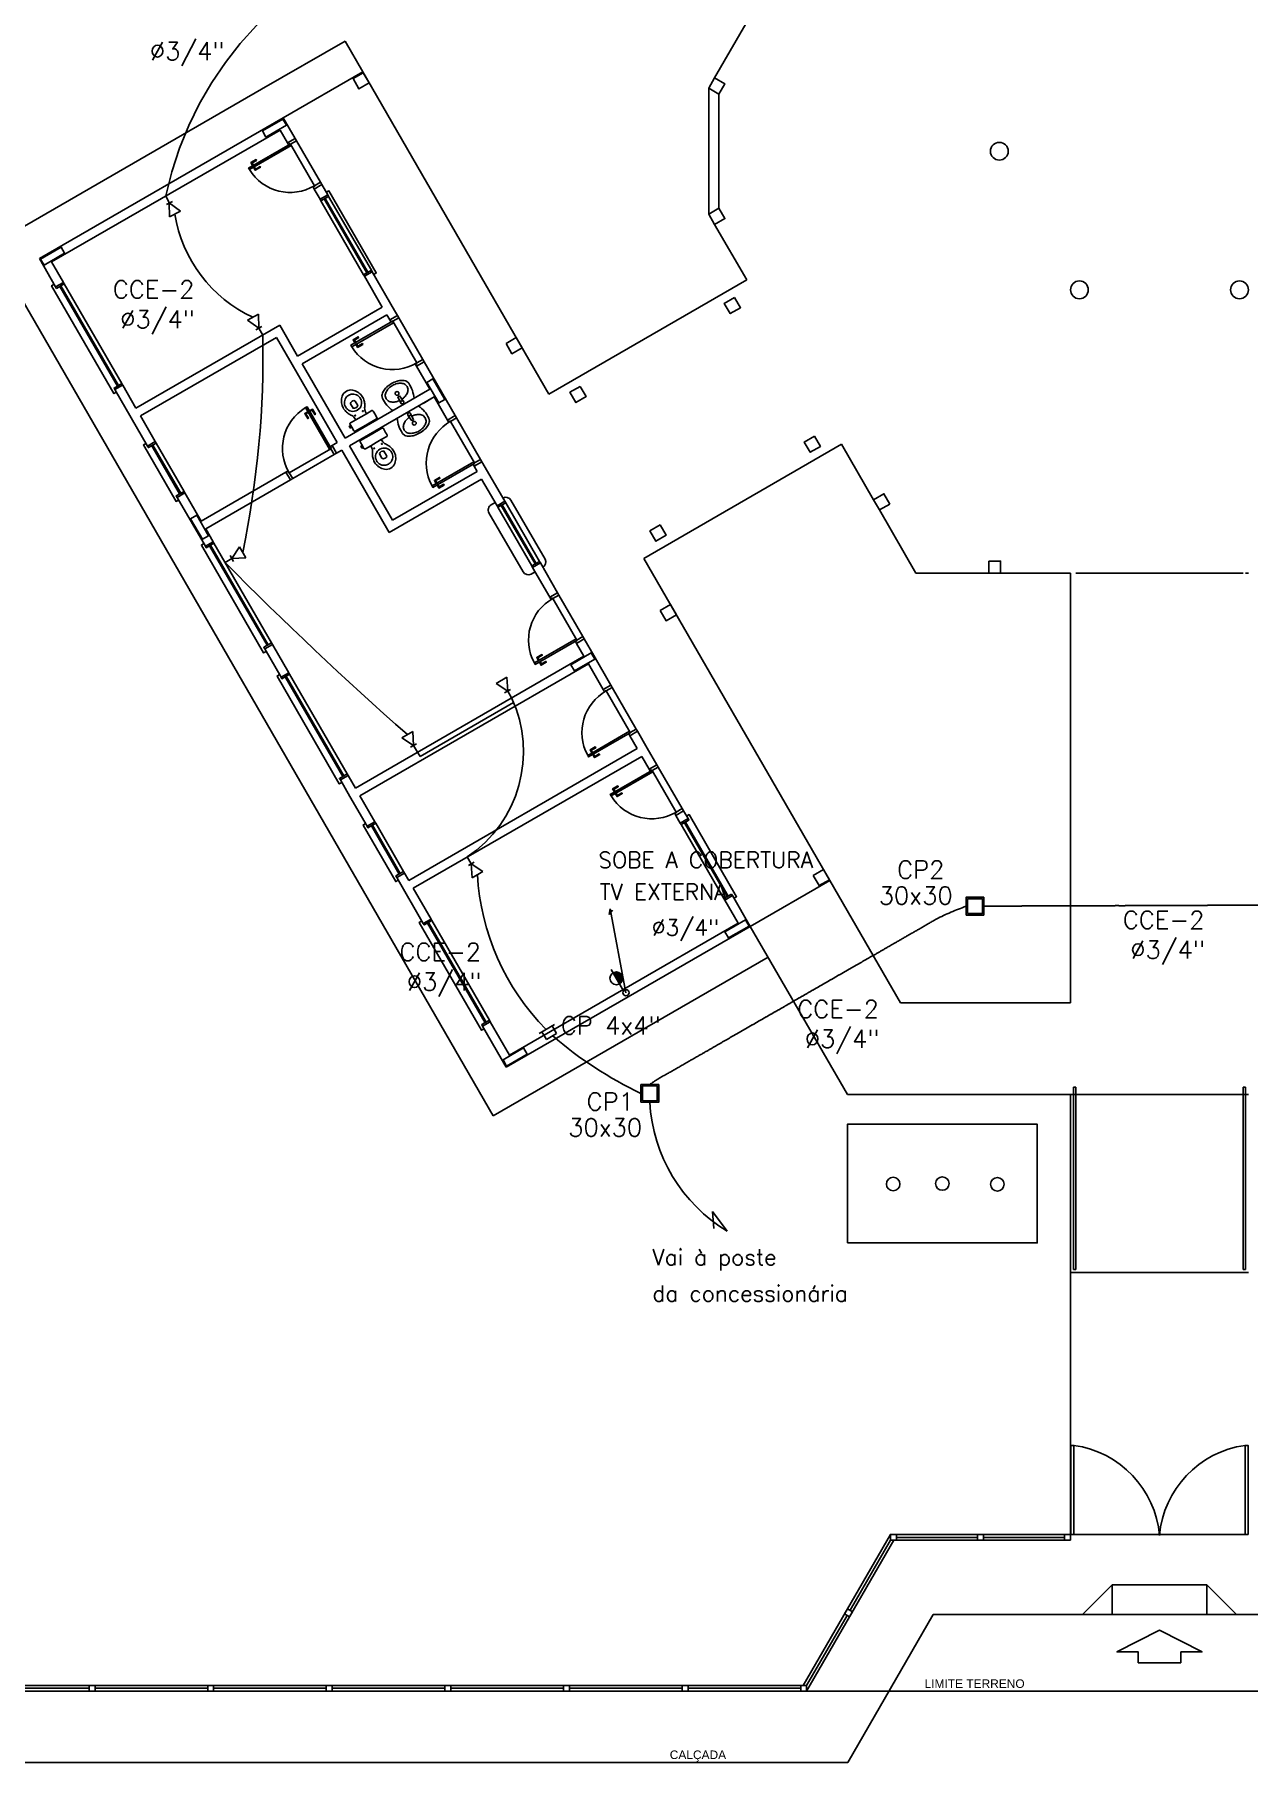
# Model space of a CAD drawing. Extents: x 175 to 700, y 53 to 250.
# Drawn here: x 312.19 to 332.66, y 79.26 to 108.41 of the extents above; entities that cross this region are included whole.
import ezdxf

# ---------------------------------------------------------------- set-up
doc = ezdxf.new("R2010")
doc.units = 0
doc.header["$LTSCALE"] = 2
doc.linetypes.add('TRACEJADO_G', pattern=[0.375, 0.25, -0.125])
doc.linetypes.add('TRACEJADO_P', pattern=[0.1875, 0.125, -0.0625])
doc.layers.get('0').update_dxf_attribs({"linetype": 'CONTINUOUS'})
for name, color, linetype in [('A-JANEL', 3, 'CONTINUOUS'), ('A-PARED', 5, 'CONTINUOUS'), ('A-PARED-PISOS', 2, 'CONTINUOUS'), ('A-PAREDE', 5, 'CONTINUOUS'), ('A-PISOS', 2, 'CONTINUOUS'), ('A-PISOS-CTEL', 2, 'TRACEJADO_G'), ('A-PISOS-NIVEL', 1, 'CONTINUOUS'), ('A-PORTA', 3, 'CONTINUOUS'), ('A-SOLEIRA', 1, 'CONTINUOUS'), ('AR-PIS', 1, 'CONTINUOUS'), ('ARQ-ALV-CORTE', 5, 'CONTINUOUS'), ('ARQ-EQP-VISTA', 1, 'CONTINUOUS'), ('ARQ-ESQ-VISTA1', 2, 'CONTINUOUS'), ('ARQ-PIS-VISTA', 8, 'CONTINUOUS'), ('ARQ-SMB-1_100', 1, 'CONTINUOUS'), ('ARQ-TXT-1_075', 2, 'CONTINUOUS'), ('CIRC', 2, 'CONTINUOUS'), ('ESP', 1, 'CONTINUOUS'), ('FONE', 4, 'CONTINUOUS'), ('PORTAL_VTA_DIST', 2, 'CONTINUOUS'), ('PORTAL_VTA_PROX', 1, 'CONTINUOUS'), ('TV', 2, 'CONTINUOUS')]:
    doc.layers.add(name, color=color, linetype=linetype)
doc.layers.add('P-SIMBOL', color=5, linetype='CONTINUOUS', lineweight=20)
doc.styles.add('ESC-50-A20', font='arial.ttf', dxfattribs={"height": 0.1})
doc.styles.add('TEXTO', font='romans.shx', dxfattribs={"height": 0.1})

# ---------------------------------------------------------------- blocks, each defined once
blk = doc.blocks.new('A$C4AD95B89')
at = {"layer": 'FONE'}
for p, q in [((0.133, 0.105), (0, 0.105)), ((0.133, 0.105), (0.343, 0.21)), ((0.133, 0.051), (0.133, 0.165)), ((0.133, 0.105), (0.343, 0)), ((0.343, 0), (0.343, 0.21))]:
    blk.add_line(p, q, dxfattribs=at)
blk = doc.blocks.new('*X12')
at = {"color": 0}
for p, q in [((19.2, 48.503), (19.347, 48.65)), ((19.204, 48.535), (19.315, 48.646)), ((19.226, 48.5), (19.374, 48.648)), ((19.228, 48.587), (19.263, 48.622)), ((19.254, 48.5), (19.397, 48.643)), ((19.282, 48.5), (19.417, 48.634)), ((19.311, 48.5), (19.435, 48.624)), ((19.339, 48.5), (19.45, 48.611)), ((19.367, 48.5), (19.464, 48.597)), ((19.395, 48.5), (19.476, 48.581)), ((19.424, 48.5), (19.486, 48.563)), ((19.452, 48.5), (19.494, 48.542)), ((19.48, 48.5), (19.499, 48.519))]:
    blk.add_line(p, q, dxfattribs=at)
blk = doc.blocks.new('TVCOL')
blk.add_line((0.58, 0), (0, 0))
blk.add_circle((0.34, 0), 0.15)
blk.add_blockref('*X12', (-19.01, -48.5))
blk = doc.blocks.new('A$C354573FD')
at = {"layer": 'TV', "xscale": -0.72, "yscale": 0.72, "zscale": 0.72, "rotation": 180}
blk.add_blockref('TVCOL', (0, 0.108), dxfattribs=at)

msp = doc.modelspace()

# ---------------------------------------------------------------- linework, layer by layer
at = {"color": 251}
for points in [[(326.721, 83.01), (326.621, 83.01), (326.621, 83.11), (326.721, 83.11)], [(328.19, 83.01), (328.09, 83.01), (328.09, 83.11), (328.19, 83.11)], [(329.658, 83.01), (329.558, 83.01), (329.558, 83.11), (329.658, 83.11)], [(325.983, 81.805), (325.933, 81.718), (325.846, 81.768), (325.896, 81.855)], [(313.208, 80.463), (313.108, 80.463), (313.108, 80.563), (313.208, 80.563)], [(315.208, 80.463), (315.108, 80.463), (315.108, 80.563), (315.208, 80.563)], [(317.208, 80.463), (317.108, 80.463), (317.108, 80.563), (317.208, 80.563)], [(319.208, 80.463), (319.108, 80.463), (319.108, 80.563), (319.208, 80.563)], [(321.208, 80.463), (321.108, 80.463), (321.108, 80.563), (321.208, 80.563)], [(323.208, 80.463), (323.108, 80.463), (323.108, 80.563), (323.208, 80.563)], [(325.208, 80.463), (325.108, 80.463), (325.108, 80.563), (325.208, 80.563)]]:
    msp.add_lwpolyline(points, close=True, dxfattribs=at)
at = {"layer": 'A-JANEL', "color": 251}
for p, q in [((317.883, 104.408), (317.753, 104.333)), ((317.883, 104.408), (317.753, 104.333)), ((320.718, 99.497), (320.588, 99.422)), ((320.718, 99.497), (320.588, 99.422)), ((323.958, 93.886), (323.828, 93.811))]:
    msp.add_line(p, q, dxfattribs=at)
at = {"layer": 'A-PARED', "color": 251}
for p, q in [((312.269, 104.631), (316.383, 107.006)), ((316.583, 106.659), (316.383, 107.006)), ((312.474, 104.576), (316.328, 106.801)), ((316.453, 106.584), (316.328, 106.801)), ((316.453, 106.584), (316.583, 106.659)), ((316.453, 106.584), (316.583, 106.659)), ((316.903, 105.805), (317.033, 105.88)), ((316.903, 105.805), (317.033, 105.88)), ((317.133, 105.707), (317.033, 105.88)), ((317.003, 105.632), (316.903, 105.805)), ((317.003, 105.632), (317.133, 105.707)), ((312.269, 104.631), (312.544, 104.154)), ((312.474, 104.576), (312.674, 104.229)), ((318.258, 103.758), (317.883, 104.408)), ((318.053, 103.813), (317.753, 104.333)), ((316.324, 103.508), (313.899, 102.108)), ((316.324, 103.508), (316.624, 102.988)), ((316.269, 103.303), (313.974, 101.978)), ((316.269, 103.303), (316.531, 102.848)), ((316.531, 102.848), (317.294, 101.527)), ((313.544, 102.422), (314.094, 101.47, -0.848)), ((313.675, 102.496, 1.89), (313.899, 102.108)), ((313.974, 101.978), (314.224, 101.545)), ((317.499, 101.473), (318.224, 100.217)), ((317.369, 101.398), (318.169, 100.012)), ((319.603, 101.128), (319.733, 101.203)), ((319.603, 101.128), (319.733, 101.203)), ((320.118, 100.537), (319.733, 101.203)), ((316.428, 101.027), (314.999, 100.202)), ((316.503, 100.898), (315.074, 100.073)), ((316.428, 101.027), (316.503, 100.898)), ((318.169, 100.012), (319.728, 100.912)), ((318.224, 100.217), (319.653, 101.042)), ((319.541, 100.804), (319.728, 100.912)), ((319.988, 100.462), (319.728, 100.912)), ((314.594, 100.604, -0.848), (315.07, 99.779)), ((314.724, 100.679, -0.848), (314.999, 100.202)), ((319.988, 100.462), (320.118, 100.537)), ((315.074, 100.073), (315.199, 99.856)), ((320.878, 98.92), (320.588, 99.422)), ((321.008, 98.995), (320.718, 99.497)), ((320.878, 98.92), (321.008, 98.995)), ((321.328, 98.141), (321.458, 98.216)), ((321.453, 97.924), (321.328, 98.141)), ((321.62, 97.934), (321.458, 98.216)), ((317.599, 95.699), (321.453, 97.924)), ((317.674, 95.569), (321.528, 97.794)), ((321.528, 97.794), (321.778, 97.361)), ((321.62, 97.934), (321.908, 97.436)), ((321.778, 97.361), (321.908, 97.436)), ((322.228, 96.582), (322.358, 96.657)), ((322.228, 96.582), (322.353, 96.365)), ((322.358, 96.657), (322.52, 96.375)), ((318.499, 94.14), (322.353, 96.365)), ((318.574, 94.01), (322.428, 96.235)), ((322.553, 96.019), (322.428, 96.235)), ((322.683, 96.094), (322.52, 96.375)), ((317.475, 95.913), (317.599, 95.699)), ((322.553, 96.019), (322.683, 96.094)), ((317.345, 95.838), (317.506, 95.559)), ((317.506, 95.559), (317.796, 95.057, 0.728)), ((317.674, 95.569), (317.926, 95.132, 0.728)), ((323.003, 95.239), (323.133, 95.314)), ((323.078, 95.11), (323.003, 95.239)), ((323.208, 95.185), (323.133, 95.314)), ((318.296, 94.191, 0.728), (318.744, 93.416)), ((318.426, 94.266, 0.728), (318.499, 94.14)), ((318.574, 94.01), (318.874, 93.491)), ((324.258, 93.366), (323.958, 93.886)), ((324.053, 93.421), (323.828, 93.811)), ((324.258, 93.366), (320.144, 90.991)), ((324.053, 93.421), (320.199, 91.196)), ((319.744, 91.684), (320.144, 90.991)), ((319.874, 91.759), (320.199, 91.196))]:
    msp.add_line(p, q, dxfattribs=at)
for points in [[(317.559, 107.668), (317.659, 107.495), (317.832, 107.595), (317.732, 107.768)], [(320.139, 103.199), (320.239, 103.026), (320.412, 103.126), (320.312, 103.299)], [(322.739, 98.696), (322.839, 98.523), (323.012, 98.623), (322.912, 98.796)], [(325.319, 94.227), (325.419, 94.054), (325.592, 94.154), (325.492, 94.327)], [(325.896, 88.028), (329.096, 88.028), (329.096, 90.028), (325.896, 90.028)]]:
    msp.add_lwpolyline(points, close=True, dxfattribs=at)
at = {"layer": 'A-PARED-PISOS', "color": 251}
for p, q in [((317.725, 107.781), (316.383, 107.006)), ((317.725, 107.781), (320.862, 102.346)), ((322.462, 99.575), (325.6, 94.141)), ((325.6, 94.141), (324.258, 93.366))]:
    msp.add_line(p, q, dxfattribs=at)
at = {"layer": 'A-PAREDE', "color": 251}
for p, q in [((317.133, 105.707), (317.003, 105.632)), ((317.133, 105.707), (317.003, 105.632)), ((317.883, 104.408), (317.753, 104.333)), ((317.883, 104.408), (317.753, 104.333)), ((312.674, 104.229), (312.544, 104.154)), ((312.544, 104.154), (312.674, 104.229)), ((312.674, 104.229), (312.544, 104.154)), ((313.674, 102.497), (313.544, 102.422)), ((313.544, 102.422), (313.674, 102.497)), ((313.674, 102.497), (313.544, 102.422)), ((314.094, 101.47, -0.848), (314.224, 101.545, -0.848)), ((314.224, 101.545, -0.848), (314.094, 101.47, -0.848)), ((314.594, 100.604, -0.848), (314.724, 100.679, -0.848)), ((314.724, 100.679, -0.848), (314.594, 100.604, -0.848)), ((320.118, 100.537), (319.988, 100.462)), ((320.118, 100.537), (319.988, 100.462)), ((315.199, 99.856), (315.069, 99.781)), ((315.069, 99.781), (315.199, 99.856)), ((315.199, 99.856), (315.069, 99.781)), ((320.718, 99.497), (320.588, 99.422)), ((320.718, 99.497), (320.588, 99.422)), ((321.008, 98.995), (320.878, 98.92)), ((316.199, 98.124), (316.069, 98.049)), ((316.069, 98.049), (316.199, 98.124)), ((316.199, 98.124), (316.069, 98.049)), ((316.345, 97.571), (316.069, 98.049)), ((316.475, 97.646), (316.199, 98.124)), ((321.458, 98.216), (321.328, 98.141)), ((316.475, 97.646), (316.345, 97.571)), ((316.345, 97.571), (316.475, 97.646)), ((316.475, 97.646), (316.345, 97.571)), ((321.908, 97.436), (321.778, 97.361)), ((322.358, 96.657), (322.228, 96.582)), ((317.475, 95.913), (317.345, 95.838)), ((317.345, 95.838), (317.475, 95.913)), ((317.475, 95.913), (317.345, 95.838)), ((322.683, 96.094), (322.553, 96.019)), ((317.796, 95.057), (317.926, 95.132)), ((317.926, 95.132), (317.796, 95.057)), ((323.133, 95.314), (323.003, 95.239)), ((323.208, 95.185), (323.078, 95.11)), ((323.208, 95.185), (323.078, 95.11)), ((323.208, 95.185), (323.078, 95.11)), ((318.296, 94.191), (318.426, 94.266)), ((318.426, 94.266), (318.296, 94.191)), ((323.958, 93.886), (323.828, 93.811)), ((318.874, 93.491), (318.744, 93.416)), ((318.744, 93.416), (318.874, 93.491)), ((318.874, 93.491), (318.744, 93.416)), ((319.874, 91.759), (319.744, 91.684)), ((319.744, 91.684), (319.874, 91.759)), ((319.874, 91.759), (319.744, 91.684))]:
    msp.add_line(p, q, dxfattribs=at)
for points in [[(323.73, 105.48), (323.83, 105.307), (323.657, 105.207), (323.557, 105.38)], [(323.73, 105.48), (323.83, 105.307), (323.657, 105.207), (323.557, 105.38)], [(312.289, 104.625), (312.349, 104.521), (312.696, 104.721), (312.636, 104.825)], [(323.993, 103.976), (323.82, 103.876), (323.92, 103.703), (324.093, 103.803)], [(321.39, 102.476), (321.217, 102.376), (321.317, 102.203), (321.49, 102.303)], [(325.341, 101.637), (325.168, 101.537), (325.268, 101.364), (325.441, 101.464)], [(326.61, 100.492), (326.51, 100.665), (326.336, 100.565), (326.436, 100.392)], [(326.61, 100.492), (326.51, 100.665), (326.336, 100.565), (326.436, 100.392)], [(314.82, 100.244), (315.02, 99.897), (315.124, 99.957), (314.924, 100.304)], [(322.739, 100.138), (322.566, 100.038), (322.666, 99.865), (322.839, 99.965)], [(328.278, 99.528), (328.478, 99.528), (328.478, 99.328), (328.278, 99.328)], [(328.278, 99.528), (328.478, 99.528), (328.478, 99.328), (328.278, 99.328)], [(321.231, 97.779), (321.291, 97.675), (321.637, 97.875), (321.577, 97.979)], [(323.831, 93.275), (323.891, 93.171), (324.237, 93.371), (324.177, 93.475)], [(320.089, 91.115), (320.149, 91.011), (320.496, 91.211), (320.436, 91.315)]]:
    msp.add_lwpolyline(points, close=True, dxfattribs=at)
for centre in [(328.458, 106.443), (328.458, 106.443), (329.808, 104.105), (329.808, 104.105), (332.508, 104.105), (332.508, 104.105)]:
    msp.add_circle(centre, 0.15, dxfattribs=at)
at = {"layer": 'A-PISOS', "color": 251}
for p, q in [((316.018, 107.488), (317.425, 108.3)), ((317.725, 107.781), (317.425, 108.3)), ((311.449, 104.85), (316.018, 107.488)), ((311.449, 104.85), (319.924, 90.171)), ((320.862, 102.346), (324.197, 104.271)), ((322.462, 99.575), (325.797, 101.5)), ((324.558, 92.846), (319.924, 90.171)), ((324.558, 92.846), (324.493, 92.809)), ((324.558, 92.846), (324.493, 92.809))]:
    msp.add_line(p, q, dxfattribs=at)
at = {"layer": 'A-PISOS-CTEL', "color": 251, "linetype": 'TRACEJADO_G', "ltscale": 150}
msp.add_line((325.208, 80.463), (337.108, 80.463), dxfattribs=at)
at = {"layer": 'A-PISOS-NIVEL', "color": 251}
for p, q in [((326.336, 112.321), (323.657, 107.68)), ((323.657, 105.207), (324.197, 104.271)), ((325.797, 101.5), (326.336, 100.565)), ((326.436, 100.392), (327.05, 99.328)), ((328.278, 99.328), (327.05, 99.328)), ((328.478, 99.328), (329.658, 99.328)), ((329.658, 92.078), (329.658, 99.328)), ((332.568, 99.328), (329.748, 99.328)), ((332.658, 99.328), (332.608, 99.328)), ((325.6, 94.141), (326.791, 92.078)), ((325.896, 90.528), (324.258, 93.366)), ((326.791, 92.078), (329.658, 92.078)), ((325.896, 90.528), (329.658, 90.528)), ((329.658, 83.11), (329.658, 90.528)), ((332.658, 90.528), (329.658, 90.528)), ((332.658, 87.528), (329.658, 87.528)), ((329.708, 87.578), (329.748, 87.578)), ((332.608, 87.578), (332.568, 87.578)), ((329.859, 81.76), (327.343, 81.76)), ((334.973, 81.76), (332.458, 81.76)), ((325.901, 79.263), (284.958, 79.263))]:
    msp.add_line(p, q, dxfattribs=at)
at = {"layer": 'A-PORTA', "color": 251}
for p, q in [((316.605, 106.62), (316.505, 106.563)), ((319.71, 101.242), (319.61, 101.185)), ((321.435, 98.255), (321.335, 98.197)), ((322.335, 96.696), (322.235, 96.638)), ((322.705, 96.055), (322.605, 95.997))]:
    msp.add_line(p, q, dxfattribs=at)
for points in [[(316.499, 106.565), (315.797, 106.16), (315.812, 106.134), (316.514, 106.539)], [(316.5, 106.572), (316.47, 106.554), (316.453, 106.584), (316.583, 106.659), (316.605, 106.62), (316.505, 106.563)], [(315.857, 106.246), (315.879, 106.207), (315.866, 106.2), (315.836, 106.252), (315.923, 106.302), (315.931, 106.289)], [(315.917, 106.142), (315.894, 106.181), (315.881, 106.174), (315.911, 106.122), (315.998, 106.172), (315.991, 106.185)], [(316.915, 105.853), (316.885, 105.835), (316.903, 105.805), (317.033, 105.88), (317.01, 105.919), (316.91, 105.861)], [(319.609, 101.178), (318.907, 100.773), (318.892, 100.799), (319.594, 101.204)], [(319.615, 101.176), (319.585, 101.159), (319.603, 101.128), (319.733, 101.203), (319.71, 101.242), (319.61, 101.185)], [(316.476, 101.015), (316.458, 101.045), (316.428, 101.027), (316.503, 100.898), (316.542, 100.92), (316.484, 101.02)], [(319.012, 100.782), (318.989, 100.821), (318.976, 100.813), (319.006, 100.761), (319.093, 100.811), (319.086, 100.824)], [(320.925, 98.907), (320.895, 98.89), (320.878, 98.92), (321.008, 98.995), (321.03, 98.956), (320.93, 98.899)], [(321.34, 98.188), (321.31, 98.171), (321.328, 98.141), (321.458, 98.216), (321.435, 98.255), (321.335, 98.197)], [(321.334, 98.19), (320.632, 97.785), (320.617, 97.811), (321.319, 98.216)], [(320.677, 97.898), (320.699, 97.859), (320.686, 97.851), (320.656, 97.903), (320.743, 97.953), (320.751, 97.94)], [(320.737, 97.794), (320.714, 97.833), (320.701, 97.825), (320.731, 97.773), (320.818, 97.823), (320.811, 97.836)], [(321.825, 97.348), (321.795, 97.331), (321.778, 97.361), (321.908, 97.436), (321.93, 97.397), (321.83, 97.34)], [(322.234, 96.631), (321.532, 96.226), (321.517, 96.252), (322.219, 96.657)], [(322.24, 96.63), (322.21, 96.612), (322.228, 96.582), (322.358, 96.657), (322.335, 96.696), (322.235, 96.638)], [(321.577, 96.339), (321.599, 96.3), (321.586, 96.292), (321.556, 96.344), (321.643, 96.394), (321.651, 96.381)], [(321.637, 96.235), (321.614, 96.274), (321.601, 96.266), (321.631, 96.214), (321.718, 96.264), (321.711, 96.277)], [(322.599, 95.999), (321.897, 95.594), (321.912, 95.568), (322.614, 95.973)], [(322.6, 96.006), (322.57, 95.989), (322.553, 96.019), (322.683, 96.094), (322.705, 96.055), (322.605, 95.997)], [(321.957, 95.681), (321.979, 95.642), (321.966, 95.634), (321.936, 95.686), (322.023, 95.736), (322.031, 95.723)], [(322.017, 95.577), (321.994, 95.616), (321.981, 95.608), (322.011, 95.556), (322.098, 95.606), (322.091, 95.619)], [(323.015, 95.287), (322.985, 95.27), (323.003, 95.239), (323.133, 95.314), (323.11, 95.353), (323.01, 95.296)]]:
    msp.add_lwpolyline(points, close=True, dxfattribs=at)
for centre, start, end in [((316.499, 106.552, 0.02), 211.3268, 300.8216), ((317.174, 101.431, 0.02), 121.3268, 210.8216), ((319.597, 101.185, 0.02), 119.1784, 208.6732), ((321.322, 98.197, 0.02), 119.1784, 208.6732), ((322.222, 96.638, 0.02), 119.1784, 208.6732), ((322.599, 95.986, 0.02), 211.3268, 300.8216)]:
    msp.add_arc(centre, 0.804, start, end, dxfattribs=at)
at = {"layer": 'A-SOLEIRA', "color": 251}
for p, q in [((320.085, 100.593), (320.085, 100.593)), ((319.851, 100.343), (320.426, 99.347)), ((319.955, 100.518), (319.888, 100.479)), ((320.222, 100.556), (320.797, 99.561)), ((320.76, 99.424), (320.76, 99.424)), ((320.63, 99.349), (320.563, 99.31))]:
    msp.add_line(p, q, dxfattribs=at)
for points in [[(316.031, 106.785), (316.091, 106.681), (316.437, 106.881), (316.377, 106.985)], [(316.505, 106.563), (316.605, 106.62), (317.01, 105.919), (316.91, 105.861)], [(319.61, 101.185), (319.71, 101.242), (319.305, 101.944), (319.205, 101.886)], [(317.186, 101.425), (317.243, 101.325), (316.542, 100.92), (316.484, 101.02)], [(321.335, 98.197), (321.435, 98.255), (321.03, 98.956), (320.93, 98.899)], [(322.235, 96.638), (322.335, 96.696), (321.93, 97.397), (321.83, 97.34)], [(322.605, 95.997), (322.705, 96.055), (323.11, 95.353), (323.01, 95.296)]]:
    msp.add_lwpolyline(points, close=True, dxfattribs=at)
for centre, start, end in [((320.135, 100.506), 30, 120), ((319.938, 100.393), 120, 210), ((320.71, 99.511), 300, 30), ((320.513, 99.397), 210, 300)]:
    msp.add_arc(centre, 0.1, start, end, dxfattribs=at)
at = {"layer": 'AR-PIS', "color": 251, "ltscale": 10}
for p, q in [((325.94, 81.83), (326.621, 83.01)), ((326.721, 83.06), (328.09, 83.06)), ((328.19, 83.06), (329.558, 83.06)), ((325.208, 80.563), (325.89, 81.743)), ((313.108, 80.513), (311.208, 80.513)), ((315.108, 80.513), (313.208, 80.513)), ((317.108, 80.513), (315.208, 80.513)), ((319.108, 80.513), (317.208, 80.513)), ((321.108, 80.513), (319.208, 80.513)), ((323.108, 80.513), (321.208, 80.513)), ((325.108, 80.513), (323.208, 80.513))]:
    msp.add_line(p, q, dxfattribs=at)
at = {"layer": 'ARQ-ALV-CORTE', "color": 251}
for p, q in [((323.557, 107.507), (323.557, 105.38)), ((323.73, 107.407), (323.73, 105.48)), ((318.053, 103.813), (316.624, 102.988)), ((318.053, 103.813), (317.866, 103.706)), ((318.128, 103.683), (316.699, 102.858)), ((318.178, 103.597), (318.128, 103.683)), ((318.178, 103.597), (318.308, 103.672)), ((318.178, 103.597), (318.308, 103.672)), ((318.33, 103.633), (318.23, 103.575)), ((318.308, 103.672), (318.258, 103.758)), ((316.699, 102.858), (317.424, 101.602)), ((318.628, 102.817), (318.758, 102.892)), ((318.628, 102.817), (318.758, 102.892)), ((318.628, 102.817), (318.853, 102.427)), ((319.283, 101.983), (318.758, 102.892)), ((318.853, 102.427), (317.424, 101.602)), ((318.115, 102.266), (318.102, 102.317)), ((318.314, 102.301), (318.345, 102.319)), ((318.345, 102.319), (318.412, 102.221)), ((318.436, 102.51), (318.474, 102.473)), ((318.474, 102.473), (318.487, 102.422)), ((318.853, 102.427), (318.666, 102.32)), ((318.928, 102.298), (317.499, 101.473)), ((318.314, 102.301), (318.365, 102.194)), ((318.928, 102.298), (318.741, 102.19)), ((318.928, 102.298), (319.153, 101.908)), ((318.419, 101.739), (318.457, 101.703)), ((318.549, 101.894), (318.482, 101.992)), ((318.58, 101.912), (318.529, 102.019)), ((318.549, 101.894), (318.58, 101.912)), ((318.778, 101.946), (318.74, 101.983)), ((318.791, 101.895), (318.778, 101.946)), ((319.153, 101.908), (319.283, 101.983)), ((319.153, 101.908), (319.283, 101.983)), ((317.294, 101.527), (317.207, 101.477)), ((317.207, 101.477), (317.282, 101.348)), ((317.243, 101.325), (317.186, 101.425)), ((317.369, 101.398), (317.282, 101.348)), ((319.603, 101.128), (319.653, 101.042))]:
    msp.add_line(p, q, dxfattribs=at)
for points in [[(323.73, 107.407), (323.83, 107.58), (323.657, 107.68), (323.557, 107.507)], [(323.73, 107.407), (323.83, 107.58), (323.657, 107.68), (323.557, 107.507)], [(318.224, 103.577), (317.522, 103.172), (317.537, 103.146), (318.239, 103.551)], [(318.225, 103.584), (318.195, 103.566), (318.178, 103.597), (318.308, 103.672), (318.33, 103.633), (318.23, 103.575)], [(318.23, 103.575), (318.33, 103.633), (318.735, 102.931), (318.635, 102.874)], [(317.582, 103.258), (317.604, 103.219), (317.591, 103.212), (317.561, 103.264), (317.648, 103.314), (317.656, 103.301)], [(317.642, 103.155), (317.619, 103.193), (317.606, 103.186), (317.636, 103.134), (317.723, 103.184), (317.716, 103.197)], [(318.64, 102.865), (318.61, 102.847), (318.628, 102.817), (318.758, 102.892), (318.735, 102.931), (318.635, 102.874)], [(318.803, 102.543), (319.003, 102.197), (319.107, 102.257), (318.907, 102.603)], [(316.765, 102.013), (316.804, 102.036), (316.797, 102.049), (316.745, 102.019), (316.795, 101.932), (316.808, 101.94)], [(317.188, 101.431), (316.783, 102.133), (316.757, 102.118), (317.162, 101.416)], [(316.869, 102.073), (316.83, 102.051), (316.823, 102.064), (316.874, 102.094), (316.924, 102.007), (316.912, 102)], [(319.2, 101.895), (319.17, 101.878), (319.153, 101.908), (319.283, 101.983), (319.305, 101.944), (319.205, 101.886)], [(317.194, 101.43), (317.177, 101.46), (317.207, 101.477), (317.282, 101.348), (317.243, 101.325), (317.186, 101.425)], [(318.952, 100.886), (318.974, 100.847), (318.961, 100.839), (318.931, 100.891), (319.018, 100.941), (319.026, 100.928)]]:
    msp.add_lwpolyline(points, close=True, dxfattribs=at)
for points in [[(317.446, 102.396, -0.182004), (317.551, 102.413, -0.098298), (317.64, 102.377, -0.085166), (317.702, 102.321, -0.08648), (317.74, 102.251, -0.067868), (317.756, 102.179, -0.06199), (317.755, 102.113, 0.060779), (317.758, 102.076, 0.023796), (317.764, 102.056), (317.784, 102.015), (317.874, 102.068, -0.424217), (317.899, 102.06), (317.911, 102.041), (317.926, 102.015), (317.962, 101.951, -0.418036), (317.955, 101.927), (317.776, 101.823), (317.597, 101.72, -0.418036), (317.572, 101.726), (317.536, 101.79), (317.526, 101.784), (317.527, 101.781), (317.514, 101.773), (317.505, 101.789), (317.496, 101.804), (317.509, 101.812), (317.511, 101.81), (317.521, 101.816), (317.51, 101.835, -0.424217), (317.516, 101.861), (317.606, 101.913), (317.58, 101.95, 0.023796), (317.567, 101.966, 0.060779), (317.536, 101.986, -0.06199), (317.478, 102.018, -0.067868), (317.424, 102.068, -0.08648), (317.382, 102.136, -0.085166), (317.365, 102.218, -0.098298), (317.378, 102.313, -0.182004)], [(317.572, 102.237, -0.276984), (317.596, 102.225), (317.638, 102.151, -0.393258), (317.561, 102.107), (317.519, 102.18, -0.276984), (317.52, 102.207, -0.2)], [(318.197, 101.095, 0.182004), (318.264, 101.178, 0.098298), (318.278, 101.272, 0.085166), (318.26, 101.354, 0.08648), (318.218, 101.423, 0.067868), (318.164, 101.472, 0.06199), (318.106, 101.505, -0.060779), (318.076, 101.525, -0.023796), (318.062, 101.54), (318.036, 101.578), (318.127, 101.63, 0.424217), (318.133, 101.656), (318.122, 101.675), (318.107, 101.701), (318.07, 101.764, 0.418036), (318.045, 101.771), (317.866, 101.667), (317.687, 101.564, 0.418036), (317.68, 101.539), (317.717, 101.476), (317.707, 101.47), (317.705, 101.473), (317.692, 101.465), (317.701, 101.449), (317.71, 101.434), (317.723, 101.442), (317.722, 101.444), (317.732, 101.45), (317.743, 101.431, 0.424217), (317.768, 101.423), (317.858, 101.475), (317.878, 101.434, -0.023796), (317.885, 101.415, -0.060779), (317.887, 101.378, 0.06199), (317.886, 101.312, 0.067868), (317.902, 101.24, 0.08648), (317.94, 101.17, 0.085166), (318.003, 101.113, 0.098298), (318.091, 101.078, 0.182004)], [(318.122, 101.284, 0.276984), (318.124, 101.31), (318.081, 101.384, 0.393258), (318.004, 101.339), (318.047, 101.266, 0.276984), (318.07, 101.254, 0.2)]]:
    msp.add_lwpolyline(points, format="xyb", close=True, dxfattribs=at)
for points in [[(318.054, 102.272), (318.044, 102.322, -0.105935), (318.07, 102.396, -0.069568), (318.123, 102.46, -0.055787), (318.206, 102.522, -0.055787), (318.302, 102.564, -0.069568), (318.384, 102.577, -0.105935), (318.46, 102.563), (318.499, 102.529)], [(318.344, 102.238, -0.04979), (318.288, 102.217, -0.08069), (318.217, 102.211, -0.107047), (318.153, 102.23), (318.115, 102.266)], [(318.394, 101.684), (318.432, 101.65, 0.105935), (318.509, 101.636, 0.069568), (318.591, 101.649, 0.055787), (318.686, 101.691, 0.055787), (318.77, 101.752, 0.069568), (318.823, 101.817, 0.105935), (318.849, 101.89), (318.838, 101.94)], [(318.509, 101.952, 0.04979), (318.463, 101.914, 0.08069), (318.422, 101.856, 0.107047), (318.406, 101.79), (318.419, 101.739)]]:
    msp.add_lwpolyline(points, format="xyb", dxfattribs=at)
for points in [[(317.526, 101.784), (317.511, 101.81)], [(317.521, 101.816), (317.536, 101.79)], [(317.784, 102.015), (317.695, 101.964), (317.606, 101.913)], [(317.707, 101.47), (317.722, 101.444)], [(317.732, 101.45), (317.717, 101.476)], [(318.036, 101.578), (317.947, 101.527), (317.858, 101.475)]]:
    msp.add_lwpolyline(points, dxfattribs=at)
for centre, radius in [((318.301, 102.358), 0.0313), ((317.726, 102.06), 0.0075), ((318.389, 102.208), 0.027), ((318.505, 102.006), 0.027), ((317.596, 101.985), 0.0075), ((318.592, 101.855), 0.0313), ((317.916, 101.431), 0.0075), ((318.046, 101.506), 0.0075)]:
    msp.add_circle(centre, radius, dxfattribs=at)
for centre, radius, start, end in [((318.224, 103.564, 0.02), 0.804, 211.3268, 300.8216), ((317.562, 102.198), 0.15, 120.6903, 144.4676), ((317.559, 102.196), 0.15, 95.5324, 119.3097), ((317.557, 102.196), 0.15, 55.9856, 94.8271), ((317.551, 102.194), 0.155, 20.2788, 54.2845), ((318.261, 102.313), 0.159, 154.1425, 178.5828), ((318.316, 102.286), 0.22, 135.6896, 154.1425), ((318.376, 102.228), 0.304, 120, 135.6896), ((318.376, 102.228), 0.304, 104.3104, 120), ((318.356, 102.309), 0.22, 85.8575, 104.3104), ((318.36, 102.371), 0.159, 61.4172, 85.8575), ((318.272, 102.453), 0.22, 315.6896, 334.1425), ((318.328, 102.426), 0.159, 334.1425, 358.5828), ((318.048, 102.227), 0.542, 5.0201, 33.7898), ((317.563, 102.199), 0.15, 145.1729, 184.0144), ((317.568, 102.204), 0.155, 185.7155, 219.7212), ((317.557, 102.197), 0.142, 220.1049, 257.0143), ((317.558, 102.203), 0.149, 257.2668, 299.6252), ((317.556, 102.202), 0.149, 300.3748, 342.7332), ((317.562, 102.2), 0.142, 342.9857, 19.8951), ((318.541, 102.512), 0.542, 206.2102, 234.9799), ((318.212, 102.512), 0.304, 304.5147, 315.6896), ((318.352, 101.701), 0.542, 26.2102, 54.9799), ((318.844, 101.985), 0.542, 185.0201, 213.7898), ((318.68, 101.701), 0.304, 104.3104, 115.4853), ((318.66, 101.782), 0.22, 85.8575, 104.3104), ((318.517, 101.985), 0.304, 300, 315.6896), ((318.664, 101.844), 0.159, 61.4172, 85.8575), ((318.577, 101.926), 0.22, 315.6896, 334.1425), ((318.632, 101.899), 0.159, 334.1425, 358.5828), ((318.533, 101.842), 0.159, 241.4172, 265.8575), ((318.537, 101.904), 0.22, 265.8575, 284.3104), ((318.517, 101.985), 0.304, 284.3104, 300), ((318.08, 101.291), 0.142, 162.9857, 199.8951), ((318.086, 101.288), 0.149, 120.3748, 162.7332), ((318.092, 101.296), 0.155, 200.2788, 234.2845), ((318.085, 101.295), 0.15, 235.9856, 274.8271), ((318.085, 101.287), 0.149, 77.2668, 119.6252), ((318.083, 101.295), 0.15, 275.5324, 299.3097), ((318.085, 101.294), 0.142, 40.1049, 77.0143), ((318.08, 101.293), 0.15, 300.6903, 324.4676), ((318.075, 101.286), 0.155, 5.7155, 39.7212), ((318.08, 101.291), 0.15, 325.1729, 4.0144)]:
    msp.add_arc(centre, radius, start, end, dxfattribs=at)
at = {"layer": 'ARQ-EQP-VISTA', "color": 251}
for centre in [(326.667, 89.02), (327.496, 89.028), (328.424, 89.016)]:
    msp.add_circle(centre, 0.114, dxfattribs=at)
at = {"layer": 'ARQ-ESQ-VISTA1', "color": 251}
for p, q in [((317.018, 105.606), (317.738, 104.359)), ((317.074, 105.638), (317.794, 104.391)), ((317.091, 105.648), (317.811, 104.401)), ((317.148, 105.681), (317.868, 104.434)), ((312.615, 104.161), (313.585, 102.481)), ((312.633, 104.171), (313.603, 102.491)), ((312.689, 104.204), (313.659, 102.523)), ((314.165, 101.476, -0.848), (314.635, 100.662, -0.848)), ((314.183, 101.486, -0.848), (314.653, 100.672, -0.848)), ((314.239, 101.519, -0.848), (314.709, 100.705, -0.848)), ((320.003, 100.436), (320.573, 99.448)), ((320.059, 100.468), (320.629, 99.481)), ((320.076, 100.478), (320.646, 99.491)), ((320.133, 100.511), (320.703, 99.523)), ((316.11, 98.108), (315.14, 99.788)), ((316.128, 98.118), (315.158, 99.798)), ((316.184, 98.15), (315.214, 99.83)), ((316.416, 97.577), (317.387, 95.897)), ((316.434, 97.587), (317.404, 95.907)), ((316.49, 97.62), (317.46, 95.939)), ((317.868, 95.063), (318.338, 94.249)), ((317.885, 95.073), (318.355, 94.259)), ((317.941, 95.106), (318.411, 94.292)), ((323.093, 95.084), (323.813, 93.836)), ((323.149, 95.116), (323.869, 93.869)), ((323.166, 95.126), (323.886, 93.879)), ((318.815, 93.422), (319.785, 91.742)), ((318.833, 93.432), (319.803, 91.752)), ((318.889, 93.465), (319.859, 91.785))]:
    msp.add_line(p, q, dxfattribs=at)
for points in [[(317.133, 105.707), (317.148, 105.681), (317.018, 105.606), (317.003, 105.632)], [(317.868, 104.434), (317.883, 104.408), (317.753, 104.333), (317.738, 104.359)], [(312.674, 104.229), (312.689, 104.204), (312.559, 104.129), (312.544, 104.154)], [(313.659, 102.523), (313.674, 102.497), (313.544, 102.422), (313.529, 102.448)], [(320.118, 100.537), (320.133, 100.511), (320.003, 100.436), (319.988, 100.462)], [(315.214, 99.83), (315.199, 99.856), (315.069, 99.781), (315.084, 99.755)], [(320.703, 99.523), (320.718, 99.497), (320.588, 99.422), (320.573, 99.448)], [(316.199, 98.124), (316.184, 98.15), (316.054, 98.075), (316.069, 98.049)], [(316.475, 97.646), (316.49, 97.62), (316.36, 97.545), (316.345, 97.571)], [(317.46, 95.939), (317.475, 95.913), (317.345, 95.838), (317.33, 95.864)], [(317.926, 95.132), (317.941, 95.106), (317.811, 95.031), (317.796, 95.057)], [(323.208, 95.185), (323.223, 95.159), (323.093, 95.084), (323.078, 95.11)], [(318.411, 94.292), (318.426, 94.266), (318.296, 94.191), (318.281, 94.217)], [(323.943, 93.911), (323.958, 93.886), (323.828, 93.811), (323.813, 93.836)], [(318.874, 93.491), (318.889, 93.465), (318.759, 93.39), (318.744, 93.416)], [(319.859, 91.785), (319.874, 91.759), (319.744, 91.684), (319.729, 91.71)]]:
    msp.add_lwpolyline(points, close=True, dxfattribs=at)
for points in [[(317.108, 105.75), (317.151, 105.775), (317.951, 104.389), (317.908, 104.364)], [(312.519, 104.198), (312.476, 104.173), (313.526, 102.354), (313.569, 102.379)], [(315.044, 99.824), (315.001, 99.799), (316.051, 97.981), (316.094, 98.006)], [(316.32, 97.614), (316.277, 97.589), (317.327, 95.77), (317.37, 95.795)], [(317.771, 95.1), (317.728, 95.075), (318.278, 94.123), (318.321, 94.148)], [(323.183, 95.228), (323.226, 95.253), (324.026, 93.867), (323.983, 93.842)], [(318.719, 93.459), (318.676, 93.434), (319.726, 91.615), (319.769, 91.64)]]:
    msp.add_lwpolyline(points, dxfattribs=at)
at = {"layer": 'ARQ-ESQ-VISTA1', "color": 251, "elevation": -0.848}
msp.add_lwpolyline([(314.068, 101.513), (314.025, 101.488), (314.576, 100.535), (314.619, 100.56)], dxfattribs=at)
for points in [[(314.224, 101.545), (314.239, 101.519), (314.109, 101.444), (314.094, 101.47)], [(314.709, 100.705), (314.724, 100.679), (314.594, 100.604), (314.579, 100.63)]]:
    msp.add_lwpolyline(points, close=True, dxfattribs=at)
at = {"layer": 'ARQ-PIS-VISTA', "color": 251}
for p, q in [((329.708, 90.653), (329.708, 87.578)), ((329.708, 90.653), (329.748, 90.653)), ((329.748, 90.653), (329.748, 87.578)), ((332.568, 90.653), (332.568, 87.578)), ((332.608, 90.653), (332.568, 90.653)), ((332.608, 90.653), (332.608, 87.578)), ((329.859, 81.76), (330.359, 82.26)), ((330.359, 82.26), (331.958, 82.26)), ((330.359, 82.26), (330.359, 81.76)), ((331.958, 82.26), (331.958, 81.76)), ((332.458, 81.76), (331.958, 82.26)), ((329.859, 81.76), (332.458, 81.76))]:
    msp.add_line(p, q, dxfattribs=at)
at = {"layer": 'ARQ-SMB-1_100', "color": 251}
msp.add_lwpolyline([(331.517, 81.127), (331.877, 81.127), (331.158, 81.493), (330.44, 81.127), (330.799, 81.127), (330.799, 80.944), (331.517, 80.944), (331.517, 81.127)], dxfattribs=at)
at = {"layer": 'FONE', "color": 6, "linetype": 'TRACEJADO_P', "ltscale": 30}
for p, q in [((320.267, 97.142), (318.689, 96.231)), ((323.87, 88.225), (323.621, 88.554)), ((323.621, 88.554), (323.642, 88.27))]:
    msp.add_line(p, q, dxfattribs=at)
at = {"layer": 'FONE'}
for p, q in [((320.233, 97.22), (320.267, 97.142)), ((318.689, 96.231), (318.647, 96.304)), ((320.7, 91.562), (320.959, 91.714)), ((320.819, 91.458), (320.743, 91.588)), ((320.992, 91.559), (320.819, 91.458)), ((320.916, 91.688), (320.992, 91.559))]:
    msp.add_line(p, q, dxfattribs=at)
for points in [[(327.896, 93.557), (328.196, 93.557), (328.196, 93.857), (327.896, 93.857)], [(327.921, 93.582), (328.171, 93.582), (328.171, 93.832), (327.921, 93.832)], [(322.414, 90.399), (322.714, 90.399), (322.714, 90.699), (322.414, 90.699)], [(322.439, 90.424), (322.689, 90.424), (322.689, 90.674), (322.439, 90.674)]]:
    msp.add_lwpolyline(points, close=True, dxfattribs=at)
at = {"layer": 'FONE', "color": 6, "linetype": 'TRACEJADO_P', "ltscale": 30}
for centre, radius, start, end in [((320.221, 104.441), 5.952, 104.3347, 167.9063), ((316.836, 105.739), 2.307, 188.8691, 245.2954), ((299.737, 102.996), 16.303, 348.2505, 1.215), ((361.095, 144.8), 64.34, 224.74894, 228.51508), ((318.29, 96.316), 2.143, 303.9288, 24.9587), ((323.683, 94.461), 4.032, 183.1464, 224.6329), ((325.196, 96.436), 6.511, 229.0198, 244.7053), ((325.265, 90.542), 2.705, 183.0353, 238.9617)]:
    msp.add_arc(centre, radius, start, end, dxfattribs=at)
for points in [[(327.896, 93.707), (327.395, 93.489), (327.162, 93.354), (326.943, 93.229), (326.737, 93.11), (326.543, 92.999), (326.361, 92.894), (326.188, 92.795), (326.024, 92.7), (325.868, 92.611), (325.718, 92.525), (325.574, 92.442), (325.435, 92.362), (325.298, 92.283), (325.164, 92.206), (325.031, 92.13), (324.899, 92.053), (324.765, 91.976), (324.629, 91.898), (324.489, 91.818), (324.345, 91.735), (324.196, 91.65), (324.04, 91.56), (323.877, 91.466), (323.705, 91.367), (323.523, 91.262), (323.329, 91.151), (323.124, 91.033), (322.906, 90.908), (322.673, 90.774), (322.564, 90.699)], [(328.196, 93.708), (328.195, 93.708), (328.477, 93.709), (328.742, 93.71), (328.991, 93.711), (329.225, 93.712), (329.445, 93.713), (329.654, 93.713), (329.852, 93.714), (330.04, 93.715), (330.221, 93.715), (330.394, 93.716), (330.562, 93.716), (330.726, 93.717), (330.888, 93.718), (331.048, 93.718), (331.207, 93.719), (331.368, 93.719), (331.532, 93.72), (331.7, 93.72), (331.872, 93.721), (332.052, 93.722), (332.239, 93.722), (332.435, 93.723), (332.642, 93.724), (332.861, 93.724), (333.093, 93.725), (333.34, 93.726), (333.603, 93.727), (333.883, 93.728), (334.486, 93.73)]]:
    msp.add_spline(points, degree=3, dxfattribs=at)
at = {"layer": 'P-SIMBOL'}
for p, q in [((327.896, 93.839), (327.896, 93.574)), ((322.414, 90.681), (322.414, 90.416)), ((322.414, 90.681), (322.414, 90.416))]:
    msp.add_line(p, q, dxfattribs=at)
at = {"layer": 'PORTAL_VTA_DIST', "color": 251}
for centre, start, end in [((329.487, 82.949), 4.8292, 82.1801), ((332.829, 82.949), 97.8199, 175.1708)]:
    msp.add_arc(centre, 1.677, start, end, dxfattribs=at)
at = {"layer": 'PORTAL_VTA_PROX', "color": 251}
for p, q in [((325.15, 80.563), (326.621, 83.11)), ((326.621, 83.11), (329.658, 83.11)), ((329.716, 83.11), (332.601, 83.11)), ((325.208, 80.463), (326.679, 83.01)), ((326.621, 83.01), (329.658, 83.01)), ((325.901, 79.263), (327.343, 81.76)), ((325.108, 80.563), (285.258, 80.563)), ((325.108, 80.463), (285.258, 80.463))]:
    msp.add_line(p, q, dxfattribs=at)
for points in [[(329.666, 83.11), (329.716, 83.11), (329.716, 84.61), (329.666, 84.61)], [(332.651, 83.11), (332.601, 83.11), (332.601, 84.61), (332.651, 84.61)]]:
    msp.add_lwpolyline(points, close=True, dxfattribs=at)
at = {"layer": 'TV'}
for p, q in [((321.896, 93.663), (321.876, 93.568)), ((321.876, 93.568), (321.937, 93.641)), ((322.161, 92.247), (321.896, 93.663))]:
    msp.add_line(p, q, dxfattribs=at)
msp.add_circle((322.161, 92.247), 0.0518, dxfattribs=at)

# ---------------------------------------------------------------- block references
at = {"layer": 'ESP', "rotation": 119.9999999999762}
msp.add_blockref('A$C354573FD', (322.216, 92.333), dxfattribs=at)
at = {"layer": 'FONE'}
for p, rotation in [((314.307, 105.641), 297.0686103422687), ((316.129, 103.392), 118.6746389168193), ((315.454, 99.414), 29.9999446426274), ((320.324, 97.272), 120.00000000002), ((318.738, 96.357), 120.000000000027), ((319.395, 94.485), 300.0000000000123)]:
    msp.add_blockref('A$C4AD95B89', p, dxfattribs=dict(at, rotation=rotation))

# ---------------------------------------------------------------- texts
at = {"layer": 'ARQ-TXT-1_075', "color": 251, "style": 'ESC-50-A20'}
for s, p in [('LIMITE TERRENO', (327.197, 80.52)), ('CALÇADA ', (322.9, 79.32))]:
    msp.add_text(s, height=0.144, dxfattribs=at).set_placement(p)
at = {"layer": 'CIRC', "style": 'TEXTO'}
for s, p in [('SOBE A COBERTURA', (321.695, 94.352, -6)), ('TV EXTERNA', (321.718, 93.812, -6)), ('%%C3/4"', (322.598, 93.211, 6)), ('Vai à poste ', (322.606, 87.65)), ('da concessionária', (322.606, 87.039))]:
    msp.add_text(s, height=0.27, dxfattribs=at).set_placement(p)
at = {"layer": 'FONE', "style": 'TEXTO'}
for s, p in [('%%C3/4"', (314.134, 107.982, 6)), ('CCE-2', (313.509, 103.962, 6)), ('%%C3/4"', (313.634, 103.459, 6)), ('CP2', (326.735, 94.173, 6)), ('30x30', (326.424, 93.736, 6)), ('CCE-2', (330.541, 93.325, 6)), ('CCE-2', (318.341, 92.786, 6)), ('%%C3/4"', (330.667, 92.823, 6)), ('%%C3/4"', (318.467, 92.284, 6)), ('CCE-2', (325.051, 91.822, 6)), ('CP 4x4"', (321.064, 91.544, 6)), ('%%C3/4"', (325.177, 91.319, 6)), ('CP1', (321.499, 90.261, 6)), ('30x30', (321.188, 89.824, 6))]:
    msp.add_text(s, height=0.3, dxfattribs=at).set_placement(p)

doc.saveas('drawing.dxf')
